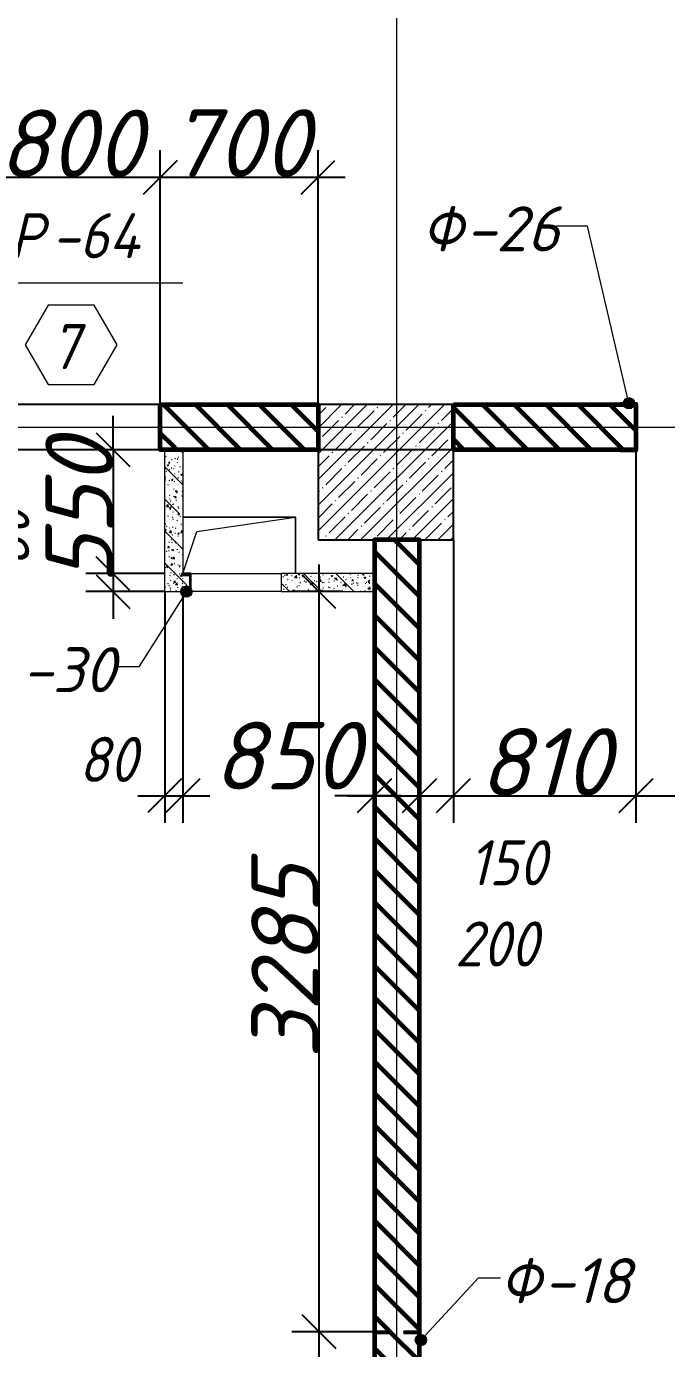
# Model space of a CAD drawing. Header units: millimetres. Extents: x 12986 to 523328, y -9759 to 30092.
# Drawn here: x 406297 to 409136, y -159 to 5710 of the extents above; entities that cross this region are included whole.
import ezdxf

# ---------------------------------------------------------------- set-up
doc = ezdxf.new("R2010")
doc.units = ezdxf.units.MM
for name, color, linetype, lineweight in [('5) Блок ячеистый', 160, 'Continuous', 60), ('A-ANNO-DIMS', 7, 'Continuous', 9), ('A-FLOR', 7, 'Continuous', 9), ('A-GENM', 7, 'Continuous', 9), ('A-GENM-1', 7, 'Continuous', 25), ('A-GENM-IDEN', 7, 'Continuous', 9), ('A-GLAZ-IDEN', 7, 'Continuous', 9), ('A-WALL-FNSH-2', 7, 'Continuous', 5), ('A-WALL-FNSH-4', 250, 'Continuous', 13), ('A-WALL-PATT-4', 250, 'Continuous', 5), ('I-WALL', 7, 'Continuous', 5), ('S-COLS', 7, 'Continuous', 9), ('S-COLS-1', 7, 'Continuous', 5), ('S-COLS-2', 7, 'Continuous', 25), ('Оси-1', 7, 'Continuous', 20)]:
    doc.layers.add(name, color=color, linetype=linetype, lineweight=lineweight)
doc.layers.add('A-WALL-9', color=7, linetype='Continuous', lineweight=5, true_color=0x0070df)
doc.styles.add('ISOCPEUR_I_2', font='isocpeui.ttf', dxfattribs={"height": 300})
doc.styles.add('ISOCPEUR_I_3', font='isocpeui.ttf', dxfattribs={"width": 0.9, "height": 200})
doc.styles.add('ISOCPEUR_I_4', font='isocpeui.ttf', dxfattribs={"width": 0.9, "height": 300})
doc.dimstyles.new('ISO-2_0_0_9К_СРЕДНИЙ', dxfattribs={"dimscale": 304.8, "dimtxt": 199.196235, "dimasz": 0.492126, "dimexe": 0.393701, "dimexo": 0, "dimgap": 0, "dimtad": 1, "dimdec": 0, "dimzin": 0, "dimdsep": 46, "dimtxsty": 'ISOCPEUR_I_2', "dimblk1": 'OBLIQUE', "dimblk2": 'OBLIQUE', "dimsah": 1, "dimcen": 0.09, "dimdle": 0.393701, "dimazin": 0, "dimtfac": 1, "dimtdec": 4, "dimtix": 1, "dimtmove": 2, "dimatfit": 3, "dimfxl": 1, "dimtvp": 1, "dimtolj": 1, "dimtzin": 0, "dimarcsym": 2})
doc.dimstyles.new('ISO-2_0_0_9К_СРЕДНИЙ_1', dxfattribs={"dimscale": 304.8, "dimtxt": 199.196235, "dimasz": 0.492126, "dimexe": 0.393701, "dimexo": 0, "dimgap": 0, "dimtad": 1, "dimdec": 0, "dimzin": 0, "dimdsep": 46, "dimtxsty": 'ISOCPEUR_I_3', "dimblk1": 'OBLIQUE', "dimblk2": 'OBLIQUE', "dimsah": 1, "dimcen": 0.09, "dimdle": 0.393701, "dimazin": 0, "dimtfac": 1, "dimtdec": 4, "dimtix": 1, "dimtmove": 2, "dimatfit": 3, "dimfxl": 1, "dimtvp": 1, "dimtolj": 1, "dimtzin": 0, "dimarcsym": 2})
doc.dimstyles.new('ISO-2_0_0_9К_СРЕДНИЙ_2', dxfattribs={"dimscale": 304.8, "dimtxt": 199.196235, "dimasz": 0.492126, "dimexe": 0.393701, "dimexo": 0, "dimgap": 0, "dimtad": 1, "dimdec": 0, "dimzin": 0, "dimdsep": 46, "dimtxsty": 'ISOCPEUR_I_2', "dimblk1": 'OBLIQUE', "dimblk2": 'OBLIQUE', "dimsah": 1, "dimcen": 0.09, "dimdle": 0.393701, "dimazin": 0, "dimtfac": 1, "dimtdec": 4, "dimtix": 1, "dimtmove": 0, "dimatfit": 3, "dimfxl": 1, "dimtvp": 1, "dimtolj": 1, "dimtzin": 0, "dimarcsym": 2})
pattern_1 = [(135, (395430.81, -3869.25), (-70.7107, -70.7107), [])]
pattern_2 = [(50, (395430.81, -3869.254), (72.87376, -6.37607), [7.62, -83.82]), (355, (395430.81, -3869.25), (-14.097, 76.42244), [6.096, -67.056]), (100.451, (395436.88, -3869.785), (58.77696, 70.04687), [6.476, -71.236]), (46.184, (395430.81, -3848.93), (108.4314, -16.81745), [11.43, -125.73]), (96.636, (395439.84, -3850.33), (94.961, 98.9709), [9.714, -106.854]), (351.184, (395430.81, -3848.93), (94.9623, 98.9702), [9.144, -100.584]), (21, (395440.97, -3854.014), (60.64565, -40.90654), [7.62, -83.82]), (326, (395440.97, -3854.01), (24.72083, 73.67493), [6.096, -67.056]), (71.451, (395446.02, -3857.42), (85.3669, 32.76874), [6.476, -71.236]), (37.5, (395430.809, -3869.254), (1.235525, 33.822432), [3.353, -62.89, 3.353, -64.719, -67.31]), (37.5, (395430.809, -3869.254), (1.235525, 33.822432), [-134.315, 3.353, -63.957]), (7.5, (395430.81, -3869.254), (26.72815, 40.07255), [3.353, -35.458, 3.353, -61.366, -25.654]), (7.5, (395430.81, -3869.254), (26.72815, 40.07255), [-103.53, 3.353, -22.301]), (327.5, (395408.152, -3869.254), (54.23632, -2.292117), [3.353, -22.047, 3.353, -75.895, -105.156]), (327.5, (395408.152, -3869.254), (54.23632, -2.292117), [-104.648, 3.353, -101.803]), (317.5, (395397.99, -3869.254), (59.25158, 10.17014), [3.353, -29.667, 3.353, -49.276, -74.676]), (317.5, (395397.99, -3869.254), (59.25158, 10.17014), [-85.649, 3.353, -71.323])]
pattern_3 = [(135, (395430.8, -3869.25), (-142.5612, -142.5612), []), (135, (395573.37, -3869.25), (-142.5612, -142.5612), [252.016, -50.403, 3.353, -47.05])]

# ---------------------------------------------------------------- blocks, each defined once
blk = doc.blocks.new('AR_Отверстие прямоугольное _в плите_ - AR_Отверстие прямоугольное _в плите_-24438138-АР1_1_Кладочный план 3 этажа')
at = {"layer": 'A-GENM'}
for p, q in [((250, 125), (-250, 125)), ((-187.5, 62.5), (250, 125)), ((250, -125), (250, 125)), ((-250, -125), (-187.5, 62.5))]:
    blk.add_line(p, q, dxfattribs=at)
blk = doc.blocks.new('Колонна_Несущая_Прямоугольное сечение - 600х600-V68-АР1_1_Кладочный план 3 этажа')
at = {"layer": 'S-COLS-1'}
h = blk.add_hatch(dxfattribs=at)
h.set_pattern_fill('FP_52', color=256, style=0, pattern_type=2)
h.set_pattern_definition([(45, (-12460, -7600), (-57.02463, 57.02463), []), (45, (-12402.975, -7600), (-57.02463, 57.02463), [100.806, -20.161, 3.353, -16.808])])
h.paths.add_polyline_path([(-300, -300), (300, -300), (300, 300), (-300, 300)], flags=0)
at = {"layer": 'S-COLS-2'}
for p, q in [((300, 300), (-300, 300)), ((-300, 300), (-300, -300)), ((300, -300), (300, 300)), ((-300, -300), (300, -300))]:
    blk.add_line(p, q, dxfattribs=at)
blk = doc.blocks.new('Фахверк_СКБ_Уголок - Ф-18_200х3550 h-29129020-АР1_1_Кладочный план 3 этажа')
at = {"layer": 'A-GENM-1'}
for p, q in [((200, 156), (125, 156)), ((125, 156), (125, 81)), ((131, 81), (131, 150)), ((131, 150), (200, 150)), ((200, 150), (200, 156)), ((125, 81), (131, 81)), ((131, 19), (125, 19)), ((125, 19), (125, -56)), ((131, -50), (131, 19)), ((125, -56), (200, -56)), ((200, -50), (131, -50)), ((200, -56), (200, -50))]:
    blk.add_line(p, q, dxfattribs=at)
blk = doc.blocks.new('Фахверк_СКБ_Уголок - Ф-26_200х3950 h-32688301-АР1_1_Кладочный план 3 этажа')
at = {"layer": 'A-GENM-1'}
for p, q in [((200, 156), (125, 156)), ((125, 156), (125, 81)), ((131, 81), (131, 150)), ((131, 150), (200, 150)), ((200, 150), (200, 156)), ((125, 81), (131, 81)), ((131, 19), (125, 19)), ((125, 19), (125, -56)), ((131, -50), (131, 19)), ((125, -56), (200, -56)), ((200, -50), (131, -50)), ((200, -56), (200, -50))]:
    blk.add_line(p, q, dxfattribs=at)
blk = doc.blocks.new('Фахверк_СКБ_Швеллер - Ф-30_80х3950 h _3 эт__-33058835-АР1_1_Кладочный план 3 этажа')
at = {"layer": 'A-GENM-1'}
for p, q in [((165, 40), (125, 40)), ((125, 40), (125, -40)), ((129.5, 32.6), (165, 32.6)), ((129.5, -32.6), (129.5, 32.6)), ((165, 32.6), (165, 40)), ((125, -40), (165, -40)), ((165, -32.6), (129.5, -32.6)), ((165, -40), (165, -32.6))]:
    blk.add_line(p, q, dxfattribs=at)
blk = doc.blocks.new('AAR_СКБ_Марка_Окна_Перемычка и проем - Марка перемычки и проема-25443834-АР1_1_Кладочный план 3 этажа')
at = {"layer": 'A-GLAZ-IDEN'}
for p, q in [((-5, 0), (5, 0)), ((-0.968, -0.984), (-1.986, -2.747)), ((1.067, -0.984), (-0.968, -0.984)), ((2.085, -2.747), (1.067, -0.984)), ((-1.986, -2.747), (-0.968, -4.509)), ((1.067, -4.509), (2.085, -2.747)), ((-0.968, -4.509), (1.067, -4.509))]:
    blk.add_line(p, q, dxfattribs=at)
blk = doc.blocks.new('_Oblique')
at = {"color": 0, "linetype": 'ByBlock', "lineweight": -2}
blk.add_line((-0.5, -0.5), (0.5, 0.5), dxfattribs=at)
blk = doc.blocks.new('*D3527')
at = {"layer": 'A-ANNO-DIMS', "color": 0, "lineweight": -2, "transparency": 16777216}
for p, q in [((404523.7, 4150.7), (404523.7, 3710.7)), ((408190.8, 4030.7), (404403.7, 4030.7)), ((408190.8, 3830.7), (404403.7, 3830.7))]:
    blk.add_line(p, q, dxfattribs=at)
at = {"layer": 'Defpoints', "color": 0, "transparency": 16777216}
for p in [(408190.8, 4030.7), (404523.7, 3830.7), (408190.8, 3830.7)]:
    blk.add_point(p, dxfattribs=at)
at = {"layer": 'A-ANNO-DIMS', "color": 0, "lineweight": -2, "transparency": 16777216, "xscale": 150, "yscale": 150, "zscale": 150}
for p, rotation in [((404523.7, 4030.7), 90), ((404523.7, 3830.7), 270)]:
    blk.add_blockref('_Oblique', p, dxfattribs=dict(at, rotation=rotation))
at = {"layer": 'A-ANNO-DIMS', "color": 0, "transparency": 16777216, "insert": (404262.4, 4173.6), "char_height": 200, "width": 455.087, "attachment_point": 1, "rotation": 90, "line_spacing_factor": 1.149209, "style": 'ISOCPEUR_I_3'}
blk.add_mtext('\\A1;200', dxfattribs=at)
blk = doc.blocks.new('*D3528')
at = {"layer": 'A-ANNO-DIMS', "color": 0, "lineweight": -2, "transparency": 16777216}
for p, q in [((404523.7, 3950.7), (404523.7, 3280.7)), ((408190.8, 3830.7), (404403.7, 3830.7)), ((404426.7, 3400.7), (404643.7, 3400.7))]:
    blk.add_line(p, q, dxfattribs=at)
at = {"layer": 'Defpoints', "color": 0, "transparency": 16777216}
for p in [(408190.8, 3830.7), (404426.7, 3400.7), (404523.7, 3400.7)]:
    blk.add_point(p, dxfattribs=at)
at = {"layer": 'A-ANNO-DIMS', "color": 0, "lineweight": -2, "transparency": 16777216, "xscale": 150, "yscale": 150, "zscale": 150}
for p, rotation in [((404523.7, 3830.7), 90), ((404523.7, 3400.7), 270)]:
    blk.add_blockref('_Oblique', p, dxfattribs=dict(at, rotation=rotation))
at = {"layer": 'A-ANNO-DIMS', "color": 0, "transparency": 16777216, "insert": (404195.8, 3403.4), "char_height": 300, "width": 473.474, "attachment_point": 1, "rotation": 90, "line_spacing_factor": 1.149209, "style": 'ISOCPEUR_I_2'}
blk.add_mtext('\\A1;430', dxfattribs=at)
blk = doc.blocks.new('*D3530')
at = {"layer": 'A-ANNO-DIMS', "color": 0, "lineweight": -2, "transparency": 16777216}
for p, q in [((406090.8, 4033.8), (406090.8, 5160.2)), ((406890.8, 4033.8), (406890.8, 5160.2)), ((405970.8, 5040.2), (407010.8, 5040.2))]:
    blk.add_line(p, q, dxfattribs=at)
at = {"layer": 'Defpoints', "color": 0, "transparency": 16777216}
for p in [(406890.8, 5040.2), (406090.8, 4033.8), (406890.8, 4033.8)]:
    blk.add_point(p, dxfattribs=at)
at = {"layer": 'A-ANNO-DIMS', "color": 0, "lineweight": -2, "transparency": 16777216, "xscale": 150, "yscale": 150, "zscale": 150, "rotation": 180}
blk.add_blockref('_Oblique', (406090.8, 5040.2), dxfattribs=at)
at = {"layer": 'A-ANNO-DIMS', "color": 0, "lineweight": -2, "transparency": 16777216, "xscale": 150, "yscale": 150, "zscale": 150}
blk.add_blockref('_Oblique', (406890.8, 5040.2), dxfattribs=at)
at = {"layer": 'A-ANNO-DIMS', "color": 0, "transparency": 16777216, "insert": (406490.8, 5190.2), "char_height": 300, "width": 455.087, "attachment_point": 5, "style": 'ISOCPEUR_I_2'}
blk.add_mtext('\\A1;800', dxfattribs=at)
blk = doc.blocks.new('*D3531')
at = {"layer": 'A-ANNO-DIMS', "color": 0, "lineweight": -2, "transparency": 16777216}
for p, q in [((406890.8, 4033.8), (406890.8, 5160.2)), ((407590.8, 4030.7), (407590.8, 5160.2)), ((406770.8, 5040.2), (407710.8, 5040.2))]:
    blk.add_line(p, q, dxfattribs=at)
at = {"layer": 'Defpoints', "color": 0, "transparency": 16777216}
for p in [(407590.8, 5040.2), (406890.8, 4033.8), (407590.8, 4030.7)]:
    blk.add_point(p, dxfattribs=at)
at = {"layer": 'A-ANNO-DIMS', "color": 0, "lineweight": -2, "transparency": 16777216, "xscale": 150, "yscale": 150, "zscale": 150, "rotation": 180}
blk.add_blockref('_Oblique', (406890.8, 5040.2), dxfattribs=at)
at = {"layer": 'A-ANNO-DIMS', "color": 0, "lineweight": -2, "transparency": 16777216, "xscale": 150, "yscale": 150, "zscale": 150}
blk.add_blockref('_Oblique', (407590.8, 5040.2), dxfattribs=at)
at = {"layer": 'A-ANNO-DIMS', "color": 0, "transparency": 16777216, "insert": (407240.8, 5192.1), "char_height": 300, "width": 455.087, "attachment_point": 5, "style": 'ISOCPEUR_I_2'}
blk.add_mtext('\\A1;700', dxfattribs=at)
blk = doc.blocks.new('*D3557')
at = {"layer": 'A-ANNO-DIMS', "color": 0, "lineweight": -2, "transparency": 16777216}
for p, q in [((406681.4, 3830.7), (406681.4, 3980.7)), ((406787.5, 3830.7), (406561.4, 3830.7)), ((406681.4, 3830.7), (406681.4, 3280.7)), ((406909.7, 3280.7), (406561.4, 3280.7)), ((406681.4, 3280.7), (406681.4, 3130.7))]:
    blk.add_line(p, q, dxfattribs=at)
at = {"layer": 'Defpoints', "color": 0, "transparency": 16777216}
for p in [(406787.5, 3830.7), (406681.4, 3280.7), (406909.7, 3280.7)]:
    blk.add_point(p, dxfattribs=at)
at = {"layer": 'A-ANNO-DIMS', "color": 0, "lineweight": -2, "transparency": 16777216, "xscale": 150, "yscale": 150, "zscale": 150}
for p, rotation in [((406681.4, 3830.7), 270), ((406681.4, 3280.7), 90)]:
    blk.add_blockref('_Oblique', p, dxfattribs=dict(at, rotation=rotation))
at = {"layer": 'A-ANNO-DIMS', "color": 0, "transparency": 16777216, "insert": (406531.4, 3555.7), "char_height": 300, "width": 455.087, "attachment_point": 5, "rotation": 90, "style": 'ISOCPEUR_I_2'}
blk.add_mtext('\\A1;550', dxfattribs=at)
blk = doc.blocks.new('*D3558')
at = {"layer": 'A-ANNO-DIMS', "color": 0, "lineweight": -2, "transparency": 16777216}
for p, q in [((406681.4, 3400.7), (406681.4, 3080.7)), ((406909.7, 3280.7), (406561.4, 3280.7)), ((406910.8, 3200.7), (406561.4, 3200.7))]:
    blk.add_line(p, q, dxfattribs=at)
at = {"layer": 'Defpoints', "color": 0, "transparency": 16777216}
for p in [(406909.7, 3280.7), (406681.4, 3200.7), (406910.8, 3200.7)]:
    blk.add_point(p, dxfattribs=at)
at = {"layer": 'A-ANNO-DIMS', "color": 0, "lineweight": -2, "transparency": 16777216, "xscale": 150, "yscale": 150, "zscale": 150}
for p, rotation in [((406681.4, 3280.7), 90), ((406681.4, 3200.7), 270)]:
    blk.add_blockref('_Oblique', p, dxfattribs=dict(at, rotation=rotation))
at = {"layer": 'A-ANNO-DIMS', "color": 0, "transparency": 16777216, "insert": (406110.2, 3312.6), "char_height": 200, "width": 303.391, "attachment_point": 1, "rotation": 90, "line_spacing_factor": 1.149209, "style": 'ISOCPEUR_I_3'}
blk.add_mtext('\\A1;80', dxfattribs=at)
blk = doc.blocks.new('*D3670')
at = {"layer": 'A-ANNO-DIMS', "color": 0, "lineweight": -2, "transparency": 16777216}
for p, q in [((407594.9, 3320.7), (407594.9, -204.3)), ((407700.9, 3200.7), (407474.9, 3200.7)), ((407834.8, -84.3), (407474.9, -84.3))]:
    blk.add_line(p, q, dxfattribs=at)
at = {"layer": 'Defpoints', "color": 0, "transparency": 16777216}
for p in [(407700.9, 3200.7), (407594.9, -84.3), (407834.8, -84.3)]:
    blk.add_point(p, dxfattribs=at)
at = {"layer": 'A-ANNO-DIMS', "color": 0, "lineweight": -2, "transparency": 16777216, "xscale": 150, "yscale": 150, "zscale": 150}
for p, rotation in [((407594.9, 3200.7), 90), ((407594.9, -84.3), 270)]:
    blk.add_blockref('_Oblique', p, dxfattribs=dict(at, rotation=rotation))
at = {"layer": 'A-ANNO-DIMS', "color": 0, "transparency": 16777216, "insert": (407444.9, 1558.2), "char_height": 300, "width": 606.782, "attachment_point": 5, "rotation": 90, "style": 'ISOCPEUR_I_2'}
blk.add_mtext('\\A1;3285', dxfattribs=at)
blk = doc.blocks.new('*D3671')
at = {"layer": 'A-ANNO-DIMS', "color": 0, "lineweight": -2, "transparency": 16777216}
for p, q in [((407594.9, 35.7), (407594.9, -3489.3)), ((407834.8, -84.3), (407474.9, -84.3)), ((407700.9, -3369.3), (407474.9, -3369.3))]:
    blk.add_line(p, q, dxfattribs=at)
at = {"layer": 'Defpoints', "color": 0, "transparency": 16777216}
for p in [(407834.8, -84.3), (407594.9, -3369.3), (407700.9, -3369.3)]:
    blk.add_point(p, dxfattribs=at)
at = {"layer": 'A-ANNO-DIMS', "color": 0, "lineweight": -2, "transparency": 16777216, "xscale": 150, "yscale": 150, "zscale": 150}
for p, rotation in [((407594.9, -84.3), 90), ((407594.9, -3369.3), 270)]:
    blk.add_blockref('_Oblique', p, dxfattribs=dict(at, rotation=rotation))
at = {"layer": 'A-ANNO-DIMS', "color": 0, "transparency": 16777216, "insert": (407444.9, -1726.8), "char_height": 300, "width": 606.782, "attachment_point": 5, "rotation": 90, "style": 'ISOCPEUR_I_2'}
blk.add_mtext('\\A1;3285', dxfattribs=at)
blk = doc.blocks.new('*D3743')
at = {"layer": 'A-ANNO-DIMS', "color": 0, "lineweight": -2, "transparency": 16777216}
for p, q in [((406910.8, 3200.7), (406910.8, 2174.6)), ((406990.8, 3197.7), (406990.8, 2174.6)), ((406790.8, 2294.6), (407110.8, 2294.6))]:
    blk.add_line(p, q, dxfattribs=at)
at = {"layer": 'Defpoints', "color": 0, "transparency": 16777216}
for p in [(406910.8, 3200.7), (406990.8, 3197.7), (406990.8, 2294.6)]:
    blk.add_point(p, dxfattribs=at)
at = {"layer": 'A-ANNO-DIMS', "color": 0, "lineweight": -2, "transparency": 16777216, "xscale": 150, "yscale": 150, "zscale": 150, "rotation": 180}
blk.add_blockref('_Oblique', (406910.8, 2294.6), dxfattribs=at)
at = {"layer": 'A-ANNO-DIMS', "color": 0, "lineweight": -2, "transparency": 16777216, "xscale": 150, "yscale": 150, "zscale": 150}
blk.add_blockref('_Oblique', (406990.8, 2294.6), dxfattribs=at)
at = {"layer": 'A-ANNO-DIMS', "color": 0, "transparency": 16777216, "insert": (406529.2, 2555.9), "char_height": 200, "width": 303.391, "attachment_point": 1, "line_spacing_factor": 1.149209, "style": 'ISOCPEUR_I_3'}
blk.add_mtext('\\A1;80', dxfattribs=at)
blk = doc.blocks.new('*D3744')
at = {"layer": 'A-ANNO-DIMS', "color": 0, "lineweight": -2, "transparency": 16777216}
for p, q in [((406990.8, 3197.7), (406990.8, 2174.6)), ((407840.8, 2400.7), (407840.8, 2174.6)), ((406870.8, 2294.6), (407040.8, 2294.6)), ((407960.8, 2294.6), (407664.7, 2294.6))]:
    blk.add_line(p, q, dxfattribs=at)
at = {"layer": 'Defpoints', "color": 0, "transparency": 16777216}
for p in [(406990.8, 3197.7), (407840.8, 2400.7), (407840.8, 2294.6)]:
    blk.add_point(p, dxfattribs=at)
at = {"layer": 'A-ANNO-DIMS', "color": 0, "lineweight": -2, "transparency": 16777216, "xscale": 150, "yscale": 150, "zscale": 150, "rotation": 180}
blk.add_blockref('_Oblique', (406990.8, 2294.6), dxfattribs=at)
at = {"layer": 'A-ANNO-DIMS', "color": 0, "lineweight": -2, "transparency": 16777216, "xscale": 150, "yscale": 150, "zscale": 150}
blk.add_blockref('_Oblique', (407840.8, 2294.6), dxfattribs=at)
at = {"layer": 'A-ANNO-DIMS', "color": 0, "transparency": 16777216, "insert": (407125.2, 2622.6), "char_height": 300, "width": 455.087, "attachment_point": 1, "line_spacing_factor": 1.149209, "style": 'ISOCPEUR_I_2'}
blk.add_mtext('\\A1;850', dxfattribs=at)
blk = doc.blocks.new('*D3745')
at = {"layer": 'A-ANNO-DIMS', "color": 0, "lineweight": -2, "transparency": 16777216}
for p, q in [((407840.8, 2400.7), (407840.8, 2174.6)), ((408040.8, 2400.7), (408040.8, 2174.6)), ((407720.8, 2294.6), (408160.8, 2294.6))]:
    blk.add_line(p, q, dxfattribs=at)
at = {"layer": 'Defpoints', "color": 0, "transparency": 16777216}
for p in [(407840.8, 2400.7), (408040.8, 2400.7), (408040.8, 2294.6)]:
    blk.add_point(p, dxfattribs=at)
at = {"layer": 'A-ANNO-DIMS', "color": 0, "lineweight": -2, "transparency": 16777216, "xscale": 150, "yscale": 150, "zscale": 150, "rotation": 180}
blk.add_blockref('_Oblique', (407840.8, 2294.6), dxfattribs=at)
at = {"layer": 'A-ANNO-DIMS', "color": 0, "lineweight": -2, "transparency": 16777216, "xscale": 150, "yscale": 150, "zscale": 150}
blk.add_blockref('_Oblique', (408040.8, 2294.6), dxfattribs=at)
at = {"layer": 'A-ANNO-DIMS', "color": 0, "transparency": 16777216, "insert": (408197.5, 1736.8), "char_height": 200, "width": 455.087, "attachment_point": 1, "line_spacing_factor": 1.149209, "style": 'ISOCPEUR_I_3'}
blk.add_mtext('\\A1;200', dxfattribs=at)
blk = doc.blocks.new('*D3746')
at = {"layer": 'A-ANNO-DIMS', "color": 0, "lineweight": -2, "transparency": 16777216}
for p, q in [((408190.8, 3430.7), (408190.8, 2174.6)), ((408040.8, 2400.7), (408040.8, 2174.6)), ((407920.8, 2294.6), (408310.8, 2294.6))]:
    blk.add_line(p, q, dxfattribs=at)
at = {"layer": 'Defpoints', "color": 0, "transparency": 16777216}
for p in [(408190.8, 3430.7), (408040.8, 2400.7), (408190.8, 2294.6)]:
    blk.add_point(p, dxfattribs=at)
at = {"layer": 'A-ANNO-DIMS', "color": 0, "lineweight": -2, "transparency": 16777216, "xscale": 150, "yscale": 150, "zscale": 150, "rotation": 180}
blk.add_blockref('_Oblique', (408040.8, 2294.6), dxfattribs=at)
at = {"layer": 'A-ANNO-DIMS', "color": 0, "lineweight": -2, "transparency": 16777216, "xscale": 150, "yscale": 150, "zscale": 150}
blk.add_blockref('_Oblique', (408190.8, 2294.6), dxfattribs=at)
at = {"layer": 'A-ANNO-DIMS', "color": 0, "transparency": 16777216, "insert": (408259.1, 2097.1), "char_height": 200, "width": 409.118, "attachment_point": 1, "line_spacing_factor": 1.149209, "style": 'ISOCPEUR_I_3'}
blk.add_mtext('\\A1;150', dxfattribs=at)
blk = doc.blocks.new('*D3747')
at = {"layer": 'A-ANNO-DIMS', "color": 0, "lineweight": -2, "transparency": 16777216}
for p, q in [((409000.8, 3830.7), (409000.8, 2174.6)), ((408190.8, 3430.7), (408190.8, 2174.6)), ((408070.8, 2294.6), (409120.8, 2294.6))]:
    blk.add_line(p, q, dxfattribs=at)
at = {"layer": 'Defpoints', "color": 0, "transparency": 16777216}
for p in [(409000.8, 3830.7), (408190.8, 3430.7), (409000.8, 2294.6)]:
    blk.add_point(p, dxfattribs=at)
at = {"layer": 'A-ANNO-DIMS', "color": 0, "lineweight": -2, "transparency": 16777216, "xscale": 150, "yscale": 150, "zscale": 150, "rotation": 180}
blk.add_blockref('_Oblique', (408190.8, 2294.6), dxfattribs=at)
at = {"layer": 'A-ANNO-DIMS', "color": 0, "lineweight": -2, "transparency": 16777216, "xscale": 150, "yscale": 150, "zscale": 150}
blk.add_blockref('_Oblique', (409000.8, 2294.6), dxfattribs=at)
at = {"layer": 'A-ANNO-DIMS', "color": 0, "transparency": 16777216, "insert": (408595.8, 2444.6), "char_height": 300, "width": 409.118, "attachment_point": 5, "style": 'ISOCPEUR_I_2'}
blk.add_mtext('\\A1;810', dxfattribs=at)
blk = doc.blocks.new('*D3748')
at = {"layer": 'A-ANNO-DIMS', "color": 0, "lineweight": -2, "transparency": 16777216}
for p, q in [((409000.8, 3830.7), (409000.8, 2174.6)), ((410650.8, 3830.7), (410650.8, 2174.6)), ((408880.8, 2294.6), (410770.8, 2294.6))]:
    blk.add_line(p, q, dxfattribs=at)
at = {"layer": 'Defpoints', "color": 0, "transparency": 16777216}
for p in [(409000.8, 3830.7), (410650.8, 3830.7), (410650.8, 2294.6)]:
    blk.add_point(p, dxfattribs=at)
at = {"layer": 'A-ANNO-DIMS', "color": 0, "lineweight": -2, "transparency": 16777216, "xscale": 150, "yscale": 150, "zscale": 150, "rotation": 180}
blk.add_blockref('_Oblique', (409000.8, 2294.6), dxfattribs=at)
at = {"layer": 'A-ANNO-DIMS', "color": 0, "lineweight": -2, "transparency": 16777216, "xscale": 150, "yscale": 150, "zscale": 150}
blk.add_blockref('_Oblique', (410650.8, 2294.6), dxfattribs=at)
at = {"layer": 'A-ANNO-DIMS', "color": 0, "transparency": 16777216, "insert": (409825.8, 2444.6), "char_height": 300, "width": 560.814, "attachment_point": 5, "style": 'ISOCPEUR_I_2'}
blk.add_mtext('\\A1;1650', dxfattribs=at)

msp = doc.modelspace()

# ---------------------------------------------------------------- hatches: boundary and pattern name
at = {"layer": '5) Блок ячеистый'}
h = msp.add_hatch(dxfattribs=at)
h.set_pattern_fill('FP_1', color=256, style=0, pattern_type=2)
h.set_pattern_definition(pattern_1)
h.paths.add_polyline_path([(405200.32928, 3830.74642), (405990.80853, 3830.74642), (405990.80853, 4030.74642), (404190.80852, 4030.74642), (404190.80852, 3830.74642), (405090.80852, 3830.74642)], flags=0)
h.paths.add_polyline_path([(406990.80852, 3830.74642), (407590.80852, 3830.74642), (407590.80852, 4030.74642), (406946.18639, 4030.74642), (406946.18639, 3830.74642)], flags=0)
h.paths.add_polyline_path([(403690.80852, 3830.74642), (403790.80852, 3830.74642), (403790.80852, 4030.74642), (403690.80852, 4030.74642)], flags=0)
h = msp.add_hatch(dxfattribs=at)
h.set_pattern_fill('FP_1', color=256, style=0, pattern_type=2)
h.set_pattern_definition(pattern_1)
h.paths.add_polyline_path([(406946.18639, 3830.74642), (406946.18639, 4030.74642), (406890.80852, 4030.74642), (406890.80852, 3830.74642)], flags=0)
h.paths.add_polyline_path([(406090.80852, 3830.74642), (406090.80852, 4030.74642), (405990.80853, 4030.74642), (405990.80853, 3830.74642)], flags=0)
h = msp.add_hatch(dxfattribs=at)
h.set_pattern_fill('FP_1', color=256, style=0, pattern_type=2)
h.set_pattern_definition(pattern_1)
h.paths.add_polyline_path([(410650.80852, 3830.74642), (412090.80851, 3830.74642), (412090.80851, 4030.74642), (410650.80852, 4030.74642), (410650.80852, 3899.74642)], flags=0)
h.paths.add_polyline_path([(409000.80852, 3830.74642), (409000.80852, 4030.74642), (408190.80852, 4030.74642), (408190.80852, 3830.74642), (408931.80852, 3830.74642)], flags=0)
h = msp.add_hatch(dxfattribs=at)
h.set_pattern_fill('FP_1', color=256, style=0, pattern_type=2)
h.set_pattern_definition(pattern_1)
h.paths.add_polyline_path([(408040.80852, -3369.25358), (408040.80852, -90.25359), (407971.80852, -90.25359), (407971.80852, -84.25359), (408040.80852, -84.25359), (408040.80852, 3430.74642), (407840.80852, 3430.74642), (407840.80852, -84.25359), (407909.80852, -84.25359), (407909.80852, -90.25359), (407840.80852, -90.25359), (407840.80852, -3369.25358), (407908.0296, -3369.25358)], flags=0)
at = {"layer": 'A-GENM-IDEN'}
h = msp.add_hatch(color=256, dxfattribs=at)
edge = h.paths.add_edge_path(flags=0)
edge.add_arc((408969.30852, 4036.74642), 25, 0, 360)
h = msp.add_hatch(color=256, dxfattribs=at)
edge = h.paths.add_edge_path(flags=0)
edge.add_arc((407006.9542, 3200.74642), 25, 0, 360)
h = msp.add_hatch(color=256, dxfattribs=at)
edge = h.paths.add_edge_path(flags=0)
edge.add_arc((408046.80852, -121.75359), 25, 0, 360)
at = {"layer": 'A-WALL-PATT-4'}
h = msp.add_hatch(dxfattribs=at)
h.set_pattern_fill('FP_6', color=256, style=0, pattern_type=2)
h.set_pattern_definition(pattern_2)
h.paths.add_polyline_path([(406986.9542, 3200.74642), (406986.9542, 3208.14642), (406990.80852, 3208.14642), (406990.80852, 3273.34642), (406986.9542, 3273.34642), (406986.9542, 3280.74642), (406990.80852, 3280.74642), (406990.80852, 3830.74642), (406910.80852, 3830.74642), (406910.80852, 3200.74642)], flags=0)
h = msp.add_hatch(dxfattribs=at)
h.set_pattern_fill('FP_7', color=256, style=0, pattern_type=2)
h.set_pattern_definition(pattern_3)
h.paths.add_polyline_path([(406986.9542, 3200.74642), (406986.9542, 3208.14642), (406990.80852, 3208.14642), (406990.80852, 3273.34642), (406986.9542, 3273.34642), (406986.9542, 3280.74642), (406990.80852, 3280.74642), (406990.80852, 3830.74642), (406910.80852, 3830.74642), (406910.80852, 3200.74642)], flags=0)
h = msp.add_hatch(dxfattribs=at)
h.set_pattern_fill('FP_6', color=256, style=0, pattern_type=2)
h.set_pattern_definition(pattern_2)
h.paths.add_polyline_path([(407426.9542, 3200.74642), (407840.80852, 3200.74642), (407840.80852, 3280.74642), (407426.9542, 3280.74642)], flags=0)
h.paths.add_polyline_path([(406990.80852, 3208.14642), (407022.4542, 3208.14642), (407022.4542, 3273.34642), (406990.80852, 3273.34642), (406990.80852, 3221.30684)], flags=0)
h = msp.add_hatch(dxfattribs=at)
h.set_pattern_fill('FP_7', color=256, style=0, pattern_type=2)
h.set_pattern_definition(pattern_3)
h.paths.add_polyline_path([(407426.9542, 3200.74642), (407840.80852, 3200.74642), (407840.80852, 3280.74642), (407426.9542, 3280.74642)], flags=0)
h.paths.add_polyline_path([(406990.80852, 3208.14642), (407022.4542, 3208.14642), (407022.4542, 3273.34642), (406990.80852, 3273.34642), (406990.80852, 3221.30684)], flags=0)

# ---------------------------------------------------------------- linework, layer by layer
at = {"layer": '5) Блок ячеистый'}
for points in [[(406890.80852, 4030.74642), (407590.80852, 4030.74642), (407590.80852, 3830.74642), (406890.80852, 3830.74642)], [(408190.80852, 4030.74642), (409000.80852, 4030.74642), (409000.80852, 3830.74642), (408190.80852, 3830.74642)], [(407840.80852, -3369.25359), (408040.80852, -3369.25359), (408040.80852, 3430.74642), (407840.80852, 3430.74642)]]:
    msp.add_lwpolyline(points, close=True, dxfattribs=at)
at = {"layer": 'A-FLOR'}
for p, q in [((406990.80852, 3530.74647), (407490.80851, 3530.74647)), ((407490.80851, 3530.74647), (407490.80851, 3280.74647))]:
    msp.add_line(p, q, dxfattribs=at)
at = {"layer": 'A-GENM-IDEN'}
for p, q in [((408786.45389, 4823.66554), (408648.72161, 4823.66554)), ((408969.30852, 4036.74642), (408786.45389, 4823.66554)), ((407006.9542, 3200.74642), (406795.55448, 2866.58502)), ((406795.55448, 2866.58502), (406687.76879, 2866.58502)), ((408046.80852, -121.75359), (408302.24622, 154.35409)), ((408302.24622, 154.35409), (408399.76852, 154.35409))]:
    msp.add_line(p, q, dxfattribs=at)
for centre in [(408969.30852, 4036.74642), (407006.9542, 3200.74642), (408046.80852, -121.75359)]:
    msp.add_circle(centre, 25, dxfattribs=at)
at = {"layer": 'A-WALL-9'}
for p, q in [((406990.80852, 3830.74642), (406946.18639, 3830.74642)), ((407840.80852, 3200.74642), (407840.80852, 3280.74642))]:
    msp.add_line(p, q, dxfattribs=at)
at = {"layer": 'A-WALL-FNSH-2'}
for p, q in [((406890.80852, 3830.74642), (406890.80852, 4030.74642)), ((407590.80852, 4030.74642), (406890.80852, 4030.74642)), ((408190.80852, 4030.74642), (408931.80852, 4030.74642)), ((409000.80852, 3899.74642), (409000.80852, 3961.74642)), ((406890.80852, 3830.74642), (406946.18639, 3830.74642)), ((407590.80852, 3830.74642), (406990.80852, 3830.74642)), ((408190.80852, 3830.74642), (408931.80852, 3830.74642)), ((407840.80852, 3430.74642), (407840.80852, 3280.74642)), ((408040.80852, -84.25359), (408040.80852, 3430.74642)), ((407840.80852, 3200.74642), (407840.80852, -84.25359))]:
    msp.add_line(p, q, dxfattribs=at)
at = {"layer": 'A-WALL-FNSH-4'}
for p, q in [((406910.80852, 3200.74642), (406910.80852, 3830.74642)), ((406990.80852, 3830.74642), (406990.80852, 3280.74642)), ((407840.80852, 3280.74642), (407426.9542, 3280.74642)), ((407426.9542, 3280.74642), (407426.9542, 3200.74642)), ((406910.80852, 3200.74642), (406986.9542, 3200.74642)), ((407426.9542, 3200.74642), (407840.80852, 3200.74642))]:
    msp.add_line(p, q, dxfattribs=at)
at = {"layer": 'I-WALL'}
for p, q in [((406865.80852, 4030.74642), (406890.80852, 4030.74642)), ((406890.80852, 3830.74642), (406090.80852, 3830.74642)), ((407026.9542, 3280.74642), (407426.9542, 3280.74642)), ((407426.9542, 3200.74642), (407026.9542, 3200.74642))]:
    msp.add_line(p, q, dxfattribs=at)
at = {"layer": 'Оси-1'}
for p, q in [((407940.80852, -8019.25359), (407940.80852, 24767.68957)), ((389220.80855, 3930.74641), (521382.43658, 3930.74641))]:
    msp.add_line(p, q, dxfattribs=at)

# ---------------------------------------------------------------- block references
at = {"layer": 'A-GENM'}
msp.add_blockref('AR_Отверстие прямоугольное _в плите_ - AR_Отверстие прямоугольное _в плите_-24438138-АР1_1_Кладочный план 3 этажа', (407240.80851, 3405.74647), dxfattribs=at)
at = {"layer": 'A-GENM-1'}
for name, p, rotation in [('Фахверк_СКБ_Уголок - Ф-26_200х3950 h-32688301-АР1_1_Кладочный план 3 этажа', (409131.80852, 3980.74642), 180), ('Фахверк_СКБ_Швеллер - Ф-30_80х3950 h _3 эт__-33058835-АР1_1_Кладочный план 3 этажа', (407151.9542, 3240.74642), 180), ('Фахверк_СКБ_Уголок - Ф-18_200х3550 h-29129020-АР1_1_Кладочный план 3 этажа', (407890.80852, 40.74641), 269.9999999999999)]:
    msp.add_blockref(name, p, dxfattribs=dict(at, rotation=rotation))
at = {"layer": 'A-GLAZ-IDEN', "xscale": 99.99999999999993, "yscale": 99.99999999999993, "zscale": 99.99999999999993}
msp.add_blockref('AAR_СКБ_Марка_Окна_Перемычка и проем - Марка перемычки и проема-25443834-АР1_1_Кладочный план 3 этажа', (406490.80852, 4571.23324), dxfattribs=at)
at = {"layer": 'S-COLS'}
msp.add_blockref('Колонна_Несущая_Прямоугольное сечение - 600х600-V68-АР1_1_Кладочный план 3 этажа', (407890.80852, 3730.74642), dxfattribs=at)

# ---------------------------------------------------------------- texts
at = {"layer": 'A-GENM-IDEN', "char_height": 200, "attachment_point": 1}
for s, insert, width, style in [('ПР', (406065.02358, 4880.52211), 416.8775, 'ISOCPEUR_I_4'), ('-64', (406408.98192, 4880.52211), 561.18125, 'ISOCPEUR_I_4'), ('\\fISOCPEUR|b0|i1|c204|p34|;\\W.9;Ф', (408053.26707, 4911.28013), 230.886, 'ISOCPEUR_I_2'), ('-26', (408243.76707, 4911.28013), 476.202375, 'ISOCPEUR_I_2'), ('-30', (406276.8597, 2954.1996), 476.202375, 'ISOCPEUR_I_2'), ('\\fISOCPEUR|b0|i1|c204|p34|;\\W.9;Ф', (408399.76852, 241.96867), 230.886, 'ISOCPEUR_I_2'), ('-18', (408590.26852, 241.96867), 432.91125, 'ISOCPEUR_I_2')]:
    msp.add_mtext(s, dxfattribs=dict(at, insert=insert, width=width, style=style))
at = {"layer": 'A-GLAZ-IDEN', "insert": (406404.60999, 4388.59187), "char_height": 200, "width": 158.734125, "attachment_point": 1, "style": 'ISOCPEUR_I_2'}
msp.add_mtext('\\fISOCPEUR|b0|i1|c204|p34|;\\W.9;7', dxfattribs=at)

# ---------------------------------------------------------------- dimensions: what is measured, and where the dimension line sits
at = {"layer": 'A-ANNO-DIMS'}
for base, p1, p2, override, picture, middle in [((406890.80852, 5040.16119), (406090.80852, 4033.79442), (406890.80852, 4033.79442), {"dimpost": '<>', "dimfxl": 800}, '*D3530', (406490.80852, 5190.16119)), ((407590.80852, 5040.16119), (406890.80852, 4033.79442), (407590.80852, 4030.74642), {"dimpost": '<>', "dimfxl": 700.006636}, '*D3531', (407240.80852, 5192.09301)), ((409000.80852, 2294.60769), (408190.80852, 3430.74642), (409000.80852, 3830.74642), {"dimpost": '<>', "dimfxl": 903.382532}, '*D3747', (408595.80852, 2444.60769)), ((410650.80852, 2294.60769), (409000.80852, 3830.74642), (410650.80852, 3830.74642), {"dimpost": '<>', "dimfxl": 1650}, '*D3748', (409825.80852, 2444.60769))]:
    dim = msp.add_linear_dim(base=base, p1=p1, p2=p2, dimstyle='ISO-2_0_0_9К_СРЕДНИЙ_2', override=override, dxfattribs=at)
    dim.commit()
    dim.dimension.update_dxf_attribs({"geometry": picture, "text_midpoint": middle})
for base, p1, p2, dimstyle, override, picture, middle in [((404523.72027, 3830.74642), (408190.80852, 4030.74642), (408190.80852, 3830.74642), 'ISO-2_0_0_9К_СРЕДНИЙ_1', {"dimpost": '<>', "dimfxl": 200}, '*D3527', (404395.76245, 4401.15103)), ((404523.72027, 3400.74642), (408190.80852, 3830.74642), (404426.73828, 3400.74642), 'ISO-2_0_0_9К_СРЕДНИЙ', {"dimpost": '<>', "dimfxl": 3788.551796}, '*D3528', (404395.76245, 3640.18095)), ((406681.42007, 3200.74642), (406909.70564, 3280.74642), (406910.80852, 3200.74642), 'ISO-2_0_0_9К_СРЕДНИЙ_1', {"dimpost": '<>', "dimfxl": 80.007602}, '*D3558', (406243.55329, 3464.30761))]:
    dim = msp.add_linear_dim(base=base, p1=p1, p2=p2, angle=90, dimstyle=dimstyle, override=override, dxfattribs=at)
    dim.commit()
    dim.dimension.update_dxf_attribs({"geometry": picture, "text_midpoint": middle, "dimtype": 160, "text_rotation": 90})
for base, p1, p2, override, picture, middle in [((406681.42007, 3280.74642), (406787.48609, 3830.74642), (406909.70564, 3280.74642), {"dimpost": '<>', "dimfxl": 563.416026}, '*D3557', (406531.42007, 3555.74642)), ((407594.85073, -84.25359), (407700.91675, 3200.74642), (407834.80852, -84.25359), {"dimpost": '<>', "dimfxl": 3287.727486}, '*D3670', (407444.85073, 1558.24642)), ((407594.85073, -3369.25359), (407834.80852, -84.25359), (407700.91675, -3369.25359), {"dimpost": '<>', "dimfxl": 3287.727486}, '*D3671', (407444.85073, -1726.75359))]:
    dim = msp.add_linear_dim(base=base, p1=p1, p2=p2, angle=90, dimstyle='ISO-2_0_0_9К_СРЕДНИЙ_2', override=override, dxfattribs=at)
    dim.commit()
    dim.dimension.update_dxf_attribs({"geometry": picture, "text_midpoint": middle})
for base, p1, p2, dimstyle, override, picture, middle in [((408190.80852, 2294.60769), (408040.80852, 2400.67371), (408190.80852, 3430.74642), 'ISO-2_0_0_9К_СРЕДНИЙ_1', {"dimpost": '<>', "dimfxl": 1040.936971}, '*D3746', (408463.6881, 1963.77892)), ((406990.80852, 2294.60769), (406910.80852, 3200.74642), (406990.80852, 3197.69842), 'ISO-2_0_0_9К_СРЕДНИЙ_1', {"dimpost": '<>', "dimfxl": 80.058043}, '*D3743', (406680.85558, 2422.56551)), ((407840.80852, 2294.60769), (406990.80852, 3197.69842), (407840.80852, 2400.67371), 'ISO-2_0_0_9К_СРЕДНИЙ', {"dimpost": '<>', "dimfxl": 1165.224605}, '*D3744', (407352.73152, 2422.56551)), ((408040.80852, 2294.60769), (407840.80852, 2400.67371), (408040.80852, 2400.67371), 'ISO-2_0_0_9К_СРЕДНИЙ_1', {"dimpost": '<>', "dimfxl": 200}, '*D3745', (408425.02725, 1603.51636))]:
    dim = msp.add_linear_dim(base=base, p1=p1, p2=p2, dimstyle=dimstyle, override=override, dxfattribs=at)
    dim.commit()
    dim.dimension.update_dxf_attribs({"geometry": picture, "text_midpoint": middle, "dimtype": 160})

doc.saveas('drawing.dxf')
